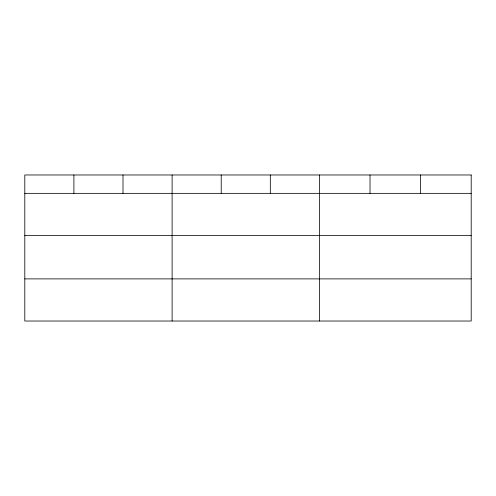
<?xml version="1.0" encoding="UTF-8"?>
<svg xmlns="http://www.w3.org/2000/svg" width="496" height="496" viewBox="0 0 496 496"><rect width="100%" height="100%" fill="white"/><g stroke="black" fill="none" stroke-linecap="round" stroke-linejoin="round"><path stroke-width="0.74" d="M24.8 193.347L471.2 193.347M24.8 235.482L471.2 235.482M24.8 278.888L471.2 278.888M420.608 174.976L420.608 193.347M370.016 174.976L370.016 193.347M319.424 174.976L319.424 321.024M270.32 174.976L270.32 193.347M221.216 174.976L221.216 193.347M172.112 174.976L172.112 321.024M123.008 174.976L123.008 193.347M73.904 174.976L73.904 193.347M471.2 174.976L24.8 174.976L24.8 321.024L471.2 321.024L471.2 174.976"/></g></svg>
